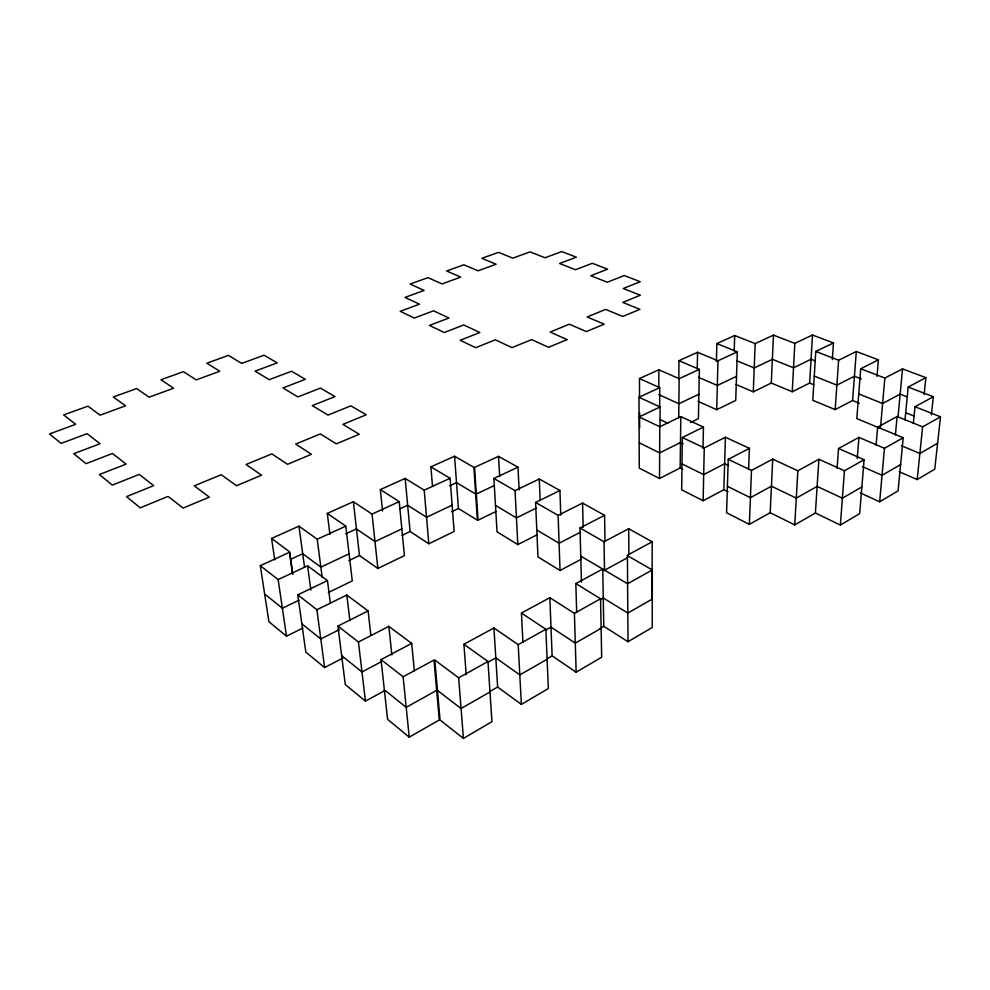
<?xml version="1.0" encoding="UTF-8"?>
<svg xmlns="http://www.w3.org/2000/svg" width="990" height="990" viewBox="0 0 990 990"><rect width="100%" height="100%" fill="white"/><g stroke="black" fill="none" stroke-linecap="round" stroke-linejoin="round"><path stroke-width="1.49" d="M652.076 598.269L652.175 541.79L628.7 528.734L604.024 541.765L580.004 527.967L581.452 582.145M627.4 555.625L652.323 569.955L652.224 627.499L628.044 641.706L603.776 626.324L602.749 568.99L575.846 583.568L576.687 612.464M658.783 388.216L658.857 369.79L679.165 378.687L699.348 369.369L698.42 418.634L690.5 422.507M659.662 407.348L659.748 387.659L639.49 378.539L639.552 397.089M659.748 387.659L638.995 397.25L639.268 468.134L659.538 478.492L659.761 426.752L680.798 416.592L703.445 427.074L702.999 448.458M659.984 427.036L660.082 407.001L638.995 397.25M678.781 378.984L678.991 360.694L697.554 352.292L717.96 360.781L737.315 351.846L735.731 400.418L716.711 409.699L698.012 401.334M678.719 417.792L679.165 378.687M659.538 478.492L680.167 467.961L680.798 416.592M703.445 427.074L682.357 437.506L681.677 489.803L703.135 500.767L723.876 489.679L728.021 491.745M697.257 368.948L697.554 352.292M703.135 500.767L704.261 447.938L725.41 437.233L749.418 448.346L748.601 469.557M716.413 361.598L716.871 343.567L734.691 335.511L755.172 343.592L773.475 335.14L794.834 343.369L812.505 335.028L833.469 342.911L832.343 359.58M716.711 409.699L717.96 360.781M723.876 489.679L725.41 437.233M749.418 448.346L728.232 459.348L726.598 512.758L749.368 524.378L770.183 512.696L794.747 524.898L815.401 512.993L840.374 525.059L859.666 513.637L864.097 459.719L838.542 448.532L837.107 468.344M734.209 350.918L734.691 335.511M735.867 384.417L753.279 391.842L755.172 343.592M749.368 524.378L751.497 470.423L772.72 459.137L797.853 470.77L818.891 459.261L844.445 470.757L864.097 459.719M753.279 391.842L771.284 383.043L773.475 335.14M770.183 512.696L772.72 459.137M771.284 383.043L792.235 391.755L794.834 343.369M794.747 524.898L797.853 470.77M792.235 391.755L809.634 383.068L812.505 335.028M833.469 342.911L815.772 351.45L812.778 400.294L835.176 409.6L852.588 400.505L859.357 403.252M815.401 512.993L818.891 459.261M835.176 409.6L838.617 360.249L856.313 351.5L878.415 359.815L877.029 376.311M840.374 525.059L844.445 470.757M852.588 400.505L856.313 351.5M878.415 359.815L860.718 368.763L856.82 418.609L879.046 427.841M857.229 458.568L858.912 437.394L884.466 448.284L903.189 437.766L898.079 490.879L879.665 501.794L860.248 492.871M876.101 445.166L877.647 427.148L897.101 416.53L922.618 426.851L940.5 416.815L934.77 469.149L917.186 479.568L899.168 471.71M880.568 426.9L884.837 378.056L902.521 368.874L925.86 377.648L924.128 394.49M879.665 501.794L884.466 448.284M895.381 434.932L897.101 416.53M897.992 417.372L902.521 368.874M905.021 419.97L908.189 387.053L925.86 377.648M913.324 423.497L914.995 406.742L933.31 396.73L931.392 414.872M917.186 479.568L922.618 426.851M463.419 738.429L458.655 677.828L434.796 660.045L440.055 720.002L463.419 738.429L491.943 721.673L487.971 661.506L463.902 644.267L493.936 627.982L518.191 644.663L521.371 704.385L548.324 688.545L545.861 629.256L521.433 613.07L549.834 597.675L574.41 613.355L576.155 672.198L601.673 657.199L600.559 598.789L575.846 583.568M861.857 486.956L842.391 498.193L817.134 486.399L796.282 498.118L771.433 486.189L750.42 497.685L727.402 486.325M900.615 464.595L882.041 475.311L862.401 466.612M937.604 443.248L919.871 453.482L901.655 445.809M381.026 659.6L387.597 719.359L409.241 737.154L439.275 719.977L433.991 660.033L403.103 676.764L381.026 659.6L411.679 643.401L414.327 670.787M489.654 691.614L497.636 687.06L493.936 627.982M546.851 658.895L552.123 655.875L549.834 597.675M599.841 628.576L603.776 626.324M489.976 691.961L461.068 708.518L437.456 690.401M547.099 659.266L519.8 674.895L495.804 657.88L487.724 662.384M601.128 628.341L575.301 643.129L550.997 627.128L545.651 630.098M652.274 599.061L627.808 613.07L603.269 597.985L600.608 599.47M458.655 677.828L487.971 661.506M518.191 644.663L545.861 629.256M574.41 613.355L600.559 598.789M580.759 556.108L627.573 583.754L652.323 569.955M436.664 690.376L406.209 707.343L384.355 689.857M838.542 448.532L858.912 437.394M370.854 635.345L368.094 610.904L337.924 626.076L345.287 684.56L365.434 701.13L384.269 690.896M652.175 541.79L627.413 555.204L627.623 583.308M604.519 570.24L627.549 557.729M560.773 515.233L559.932 490.496L535.59 502.437L537.966 556.937L560.043 570.488L581.291 559.202M381.063 661.84L361.981 671.938L341.649 655.665M330.326 603.034L327.455 580.61L297.767 594.854L305.811 652.088L324.621 667.557L343.159 657.942M580.586 532.113L559.09 543.225L536.79 529.984M337.924 626.076L358.442 642.027L388.847 626.373L411.679 643.401M580.004 527.967L604.568 515.32L605.014 541.419M519.107 489.877L517.98 467.169L493.886 478.467L497.042 531.828L517.807 544.574L537.545 534.563M339.595 629.504L320.797 638.983L301.839 623.799M535.59 502.437L558.113 515.382L582.566 503.081L604.568 515.32M292.458 573.346L289.488 552.296L260.296 565.698L268.909 621.72L286.506 636.199L302.878 628.081M536.394 508.031L516.433 517.881L495.483 505.42M297.767 594.854L316.899 609.729L346.809 595.039L368.094 610.904M328.383 592.503L352.267 580.92L345.807 526.136L327.306 513.414L353.356 501.707L372.042 514.095L377.871 568.483L404.415 555.613L399.218 501.621L380.346 489.58L405.17 478.43L424.203 490.161L428.818 543.757L454.125 531.482L450.091 478.281L430.897 466.872L454.571 456.242L473.901 467.354L477.415 520.183L458.42 508.514L454.571 456.242M496.002 511.483L478.059 520.183L474.557 467.354L498.539 456.353L517.98 467.169M298.968 600.212L282.373 608.219L264.639 594.025M493.886 478.467L515.048 490.619L539.265 478.999L559.932 490.496M348.777 560.625L359.481 555.538L377.871 568.483M402.027 535.318L410.107 531.482L428.818 543.757M451.601 511.756L458.42 508.514M698.89 394.23L678.88 403.734L658.758 394.577M736.51 376.349L717.329 385.457L698.457 377.314M349.074 553.818L320.859 567.146L302.717 553.744L290.553 559.375M401.853 528.895L374.987 541.58L356.45 528.908L345.621 533.919M452.133 505.16L426.542 517.238L407.657 505.234L399.49 509.009M660.082 407.001L639.107 416.914L659.761 426.752M476.326 494.035L494.456 485.471M260.296 565.698L278.153 579.596L307.581 565.797L327.455 580.61M449.633 485.83L456.514 482.637L475.67 494.035M274.737 559.833L271.582 538.436L298.955 526.148L317.233 539.241L345.807 526.136M372.042 514.095L399.218 501.621M424.203 490.161L450.091 478.281M639.49 378.539L658.857 369.79M167.656 496.547L140.246 507.833L126.51 496.646L153.698 485.644L139.293 474.396L112.353 485.112L99.384 474.557L126.101 464.112L112.489 453.482L86.006 463.667L73.755 453.692L100.027 443.743L87.132 433.682L61.095 443.384L49.5 433.942L75.327 424.463M343.245 424.24L366.226 414.785L350.881 405.838L328.036 415.082L312.308 405.603L335.004 396.582L320.438 388.092L297.879 396.916L282.954 387.932L305.365 379.306L291.53 371.25L269.255 379.677L255.074 371.139L277.2 362.897L264.033 355.224L242.043 363.293M815.772 351.45L838.617 360.249M860.718 368.763L884.837 378.056M908.189 387.053L933.31 396.73M815.216 360.88L811.058 359.259L793.522 367.785L772.373 359.308L754.219 367.933L736.634 360.719M861.275 378.898L854.432 376.225L836.884 385.147L814.263 376.089M906.951 396.767L900.158 394.107L882.622 403.475L858.751 393.921M914.995 406.742L940.5 416.815M905.714 412.731L914.005 416.048M716.871 343.567L737.315 351.846M809.634 383.068L813.755 384.739M877.647 427.148L903.189 437.766M678.991 360.694L699.348 369.369M659.984 419.55L667.965 423.312M682.357 437.506L704.261 447.938M728.232 459.348L751.497 470.423M683.125 443.792L680.489 442.53L659.649 452.875L639.193 442.778M728.591 465.622L724.63 463.716L703.692 474.618L682.011 463.914M680.167 467.961L682.778 469.26M241.511 363.293L228.418 355.398L206.811 363.206L219.768 371.262L196.23 379.9L183.435 371.646L160.974 379.764L173.609 388.204L149.106 397.188L136.657 388.55L113.293 396.99L125.569 405.826L100.052 415.181L87.986 406.135L63.657 414.921L75.525 424.178M343.134 424.537L359.246 434.239L336.34 443.854L320.364 433.905L295.663 444.077L311.466 454.274L287.533 464.322L271.891 453.878L246.089 464.496L261.533 475.212L236.499 485.719L221.253 474.73L194.275 485.843L209.311 497.116L183.101 508.105L168.275 496.547M552.123 655.875L576.155 672.198M497.636 687.06L521.371 704.385M271.582 538.436L289.637 551.9L292.83 574.435M278.153 579.596L286.506 636.199M298.955 526.148L304.536 567.109M307.581 565.797L310.86 590.09M316.899 609.729L324.621 667.557M317.233 539.241L322.208 577.578M327.306 513.414L329.93 534.489M346.809 595.039L349.916 620.73M358.442 642.027L365.434 701.13M353.356 501.707L359.481 555.538M388.847 626.373L391.854 654.959M380.346 489.58L382.548 510.951M403.103 676.764L409.241 737.154M405.17 478.43L410.107 531.482M430.897 466.872L432.519 486.424M463.902 644.267L466.203 674.796M498.539 456.353L499.678 476.4M521.433 613.07L522.93 642.399M515.048 490.619L517.807 544.574M539.265 478.999L540.156 500.42M558.113 515.382L560.043 570.488M582.566 503.081L583.184 527.398M604.024 541.765L604.531 570.686M628.7 528.734L628.885 554.412M627.573 583.754L628.044 641.706M639.602 412.558L639.639 428.014M567.084 339.607L548.571 347.304L531.679 339.595L511.991 347.626L495.346 339.805L475.658 347.7L460.226 340.251L479.828 332.516L463.728 324.955L444.225 332.529L429.512 325.425L448.94 318.013L433.583 310.81L414.253 318.062L400.232 311.293L419.463 304.178L405.021 297.396L424.116 290.441L410.12 284.043L427.965 277.646L442.035 283.92L460.746 277.113L446.589 270.975L463.827 264.788L478.046 270.802L496.114 264.231L481.821 258.328L498.477 252.363L512.845 258.142L530.058 251.881L545.007 257.759L561.738 251.571L576.39 257.19L559.61 263.488L575.462 269.726L592.305 263.303L607.613 269.181L590.733 275.727L607.303 282.237L624.232 275.554L640.245 281.704L623.267 288.511L640.357 295.23L622.76 302.408L639.948 309.326L622.784 316.466L605.645 309.4L587.12 316.961L604.209 324.188L586.377 331.588L569.361 324.213L550.131 332.058L567.084 339.607"/></g></svg>
